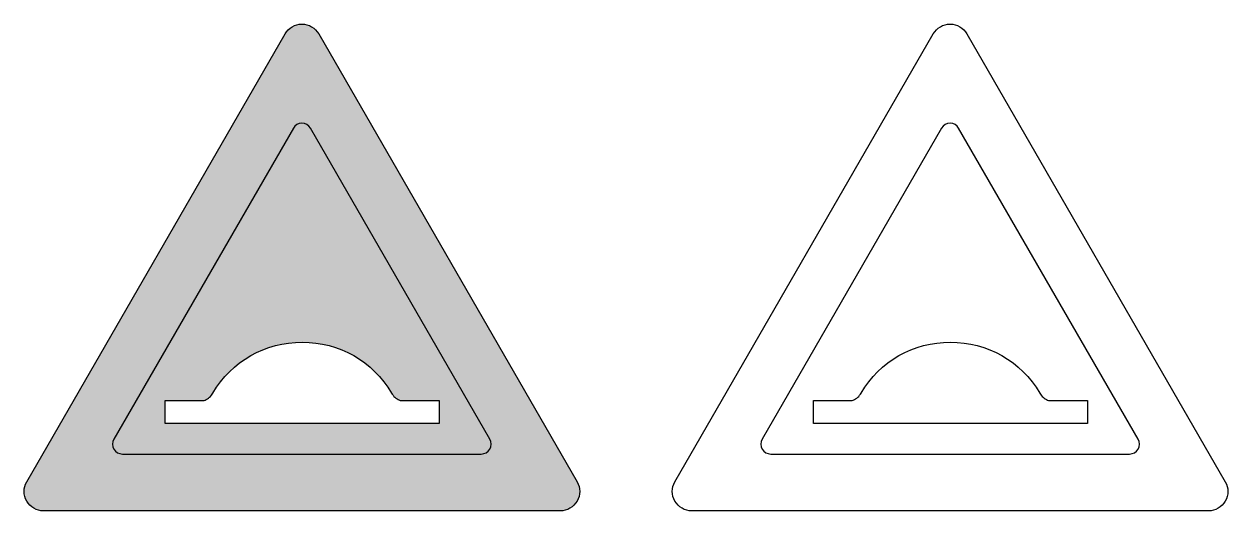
# Model space of a CAD drawing. Extents: x 569 to 1869, y 9 to 534.
import ezdxf

# ---------------------------------------------------------------- set-up
doc = ezdxf.new("R2010")
doc.units = 0
doc.header["$MEASUREMENT"] = 0

msp = doc.modelspace()

# ---------------------------------------------------------------- hatches: boundary and pattern name
h = msp.add_hatch(color=1)
edge = h.paths.add_edge_path()
edge.add_line((886.8652746994198, 523.886), (1165.86127469942, 40.65199999999999))
edge.add_arc((1147.648831539256, 30.1565221539816), 21.02018413521789, -89.93882553109978, 29.954013473526913, ccw=False)
edge.add_line((1147.67127469942, 9.13635), (589.6722746994196, 9.13831))
edge.add_arc((589.6911638795171, 30.15987812057467), 21.0215766071217, 150.0527535644944, 269.94851620961083, ccw=False)
edge.add_line((571.4762746994197, 40.6539), (850.4722746994198, 523.886))
edge.add_arc((868.6687746994198, 513.3587841203057), 21.0222474161943, 30.05065687870689, 149.9493431212931, ccw=False)
edge = h.paths.add_edge_path(flags=16)
edge.add_arc((1062.431963217311, 81.1325852581472), 10.60508934598243, 270.0503068552257, 389.9455535669123)
edge.add_line((1071.62127469942, 86.4264), (877.8502746994197, 422.058))
edge.add_arc((868.6707746994198, 416.7464854933663), 10.60544231063372, 30.05487035694171, 149.9451296430583)
edge.add_line((859.4912746994198, 422.058), (665.71427469942, 86.42590000000001))
edge.add_arc((674.9032931984171, 81.13191549146765), 10.60492022372126, 150.0528615176316, 269.9458725023022)
edge.add_line((674.8932746994196, 70.527), (1062.44127469942, 70.5275))
h = msp.add_hatch(color=7)
h.paths.add_polyline_path([(877.8502746994197, 422.058, 0.576712), (859.4912746994198, 422.058), (665.71427469942, 86.4259, 0.5767280000000001), (674.8932746994196, 70.527), (1062.44127469942, 70.5275, 0.5767410000000001), (1071.62127469942, 86.4264)])
h.paths.add_polyline_path([(965.5412746994198, 136.286, 0.1757110681964875), (973.9862078676989, 128.5899645676388, 0.09775381558323981), (975.9812746994198, 128.194), (1016.96127469942, 128.195), (1016.96127469942, 103.478), (869.0082746994199, 103.478), (721.0552746994198, 103.478), (721.0552746994199, 128.195), (762.0402746994198, 128.194, 0.09785694517856788), (764.0363269175982, 128.5907827057392, 0.1756780577984678), (772.4752746994197, 136.286, -0.268482), (869.0082746994199, 191.153, -0.268482)], flags=16)

# ---------------------------------------------------------------- linework, layer by layer
at = {"color": 1}
msp.add_lwpolyline([(886.8652746994198, 523.886), (1165.86127469942, 40.652, -0.576727), (1147.67127469942, 9.13635), (589.6722746994196, 9.13831, -0.5767439999999999), (571.4762746994197, 40.6539), (850.4722746994198, 523.886, -0.576761)], format="xyb", close=True, dxfattribs=at)
for points in [[(1586.86527469942, 523.886), (1865.86127469942, 40.652, -0.576727), (1847.67127469942, 9.13635), (1289.67227469942, 9.13831, -0.5767439999999999), (1271.47627469942, 40.6539), (1550.47227469942, 523.886, -0.576761)], [(1062.44127469942, 70.5275, 0.576741), (1071.62127469942, 86.4264), (877.8502746994197, 422.058, 0.576712), (859.4912746994198, 422.058), (665.71427469942, 86.4259, 0.576728), (674.8932746994196, 70.527)], [(1762.44127469942, 70.5275, 0.576741), (1771.62127469942, 86.4264), (1577.85027469942, 422.058, 0.576712), (1559.49127469942, 422.058), (1365.71427469942, 86.4259, 0.576728), (1374.89327469942, 70.527)], [(869.0082746994199, 103.478), (721.0552746994199, 103.478), (721.0552746994199, 128.195), (762.0402746994198, 128.194, 0.09801030000000001), (764.0392746994198, 128.592, 0.175629), (772.4752746994197, 136.286, -0.268482), (869.0082746994199, 191.153, -0.268482), (965.5412746994198, 136.286, 0.175629), (973.9812746994198, 128.592, 0.09801030000000001), (975.9812746994198, 128.194), (1016.96127469942, 128.195), (1016.96127469942, 103.478)], [(1569.00827469942, 103.478), (1421.05527469942, 103.478), (1421.05527469942, 128.195), (1462.04027469942, 128.194, 0.09801030000000001), (1464.03927469942, 128.592, 0.175629), (1472.47527469942, 136.286, -0.268482), (1569.00827469942, 191.153, -0.268482), (1665.54127469942, 136.286, 0.175629), (1673.98127469942, 128.592, 0.09801030000000001), (1675.98127469942, 128.194), (1716.96127469942, 128.195), (1716.96127469942, 103.478)]]:
    msp.add_lwpolyline(points, format="xyb", close=True)

doc.saveas('drawing.dxf')
